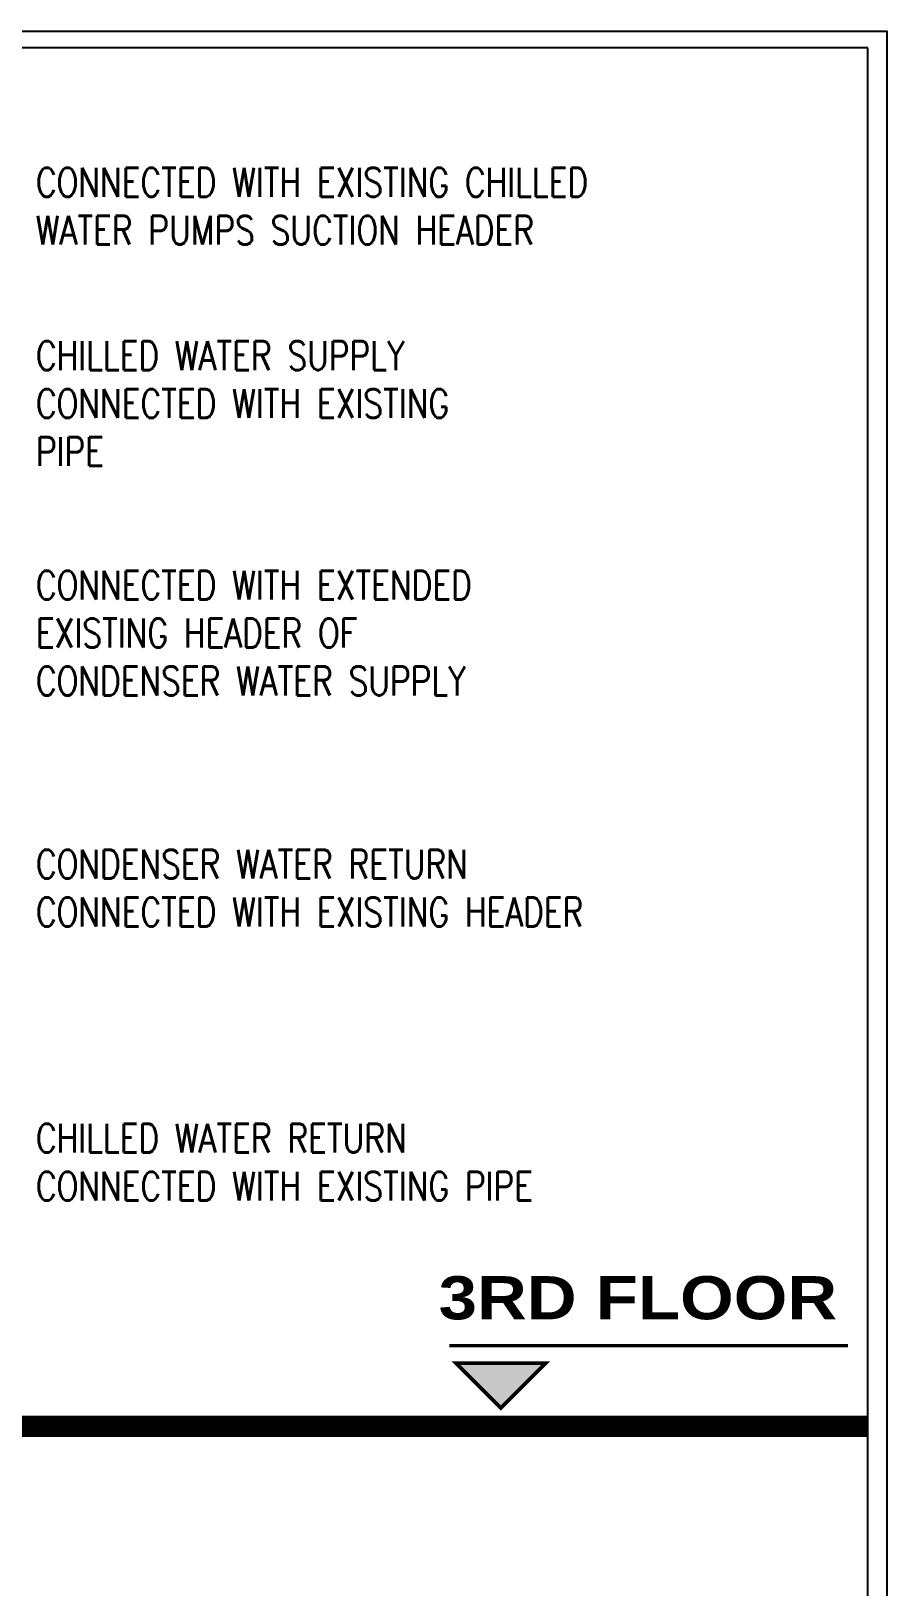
# Model space of a CAD drawing. Extents: x 1264 to 8183, y -10806 to -8316.
# Drawn here: x 4822 to 5298, y -9181 to -8316 of the extents above; entities that cross this region are included whole.
import ezdxf

# ---------------------------------------------------------------- set-up
doc = ezdxf.new("R2010")
doc.units = 0
doc.header["$LTSCALE"] = 200
doc.header["$MEASUREMENT"] = 0
doc.layers.get('Defpoints').update_dxf_attribs({"linetype": 'CONTINUOUS'})
doc.layers.add('DUCT TEXT', color=3, linetype='CONTINUOUS')
doc.layers.add('S.A TEXT', color=7, linetype='CONTINUOUS')
doc.styles.add('AB', font='ariblk.ttf')
doc.styles.add('SMC_TEXTING', font='simplex.shx', dxfattribs={"width": 0.8})

msp = doc.modelspace()

# ---------------------------------------------------------------- hatches: boundary and pattern name
at = {"layer": 'DUCT TEXT', "lineweight": -3}
h = msp.add_hatch(color=253, dxfattribs=at)
h.dxf.hatch_style = 1
h.paths.add_polyline_path([(5057.95, -9056.71), (5107.95, -9056.71), (5082.95, -9081.71)])

# ---------------------------------------------------------------- linework, layer by layer
at = {"layer": 'Defpoints', "lineweight": -3}
for points in [[(1263.8, -8315.78), (5297.7, -8315.78), (5297.7, -10591.25), (1263.8, -10591.25)], [(5287.08, -8325.04), (1271.18, -8325.04), (1271.18, -10579.53), (5287.08, -10579.53)]]:
    msp.add_lwpolyline(points, close=True, dxfattribs=at)
at = {"layer": 'DUCT TEXT', "color": 253, "lineweight": -3}
for points, const_width in [([(5054.38, -9047.03), (5276.14, -9047.03)], 2), ([(1270.74, -9091.9), (5287.08, -9091.9)], 12)]:
    msp.add_lwpolyline(points, dxfattribs=dict(at, const_width=const_width))
at = {"layer": 'DUCT TEXT', "color": 253, "lineweight": -3, "const_width": 2}
msp.add_lwpolyline([(5057.95, -9056.71), (5107.95, -9056.71), (5082.95, -9081.71)], close=True, dxfattribs=at)

# ---------------------------------------------------------------- texts
at = {"layer": 'DUCT TEXT', "color": 253, "lineweight": -3, "insert": (5270.06, -9020.57), "char_height": 24, "width": 495.3374, "attachment_point": 6, "style": 'AB'}
msp.add_mtext('3RD FLOOR', dxfattribs=at)
at = {"layer": 'S.A TEXT', "lineweight": -3, "char_height": 16, "attachment_point": 4, "style": 'SMC_TEXTING'}
for s, insert in [('CONNECTED WITH EXISTING CHILLED \\PWATER PUMPS SUCTION HEADER', (4824.37, -8413.21)), ('CHILLED WATER SUPPLY \\PCONNECTED WITH EXISTING \\PPIPE', (4824.37, -8522.97)), ('CONNECTED WITH EXTENDED \\PEXISTING HEADER OF \\PCONDENSER WATER SUPPLY', (4824.37, -8650.61)), ('CONDENSER WATER RETURN\\PCONNECTED WITH EXISTING HEADER', (4824.37, -8792.47)), ('CHILLED WATER RETURN \\PCONNECTED WITH EXISTING PIPE', (4824.37, -8945.01))]:
    msp.add_mtext(s, dxfattribs=dict(at, insert=insert))

doc.saveas('drawing.dxf')
